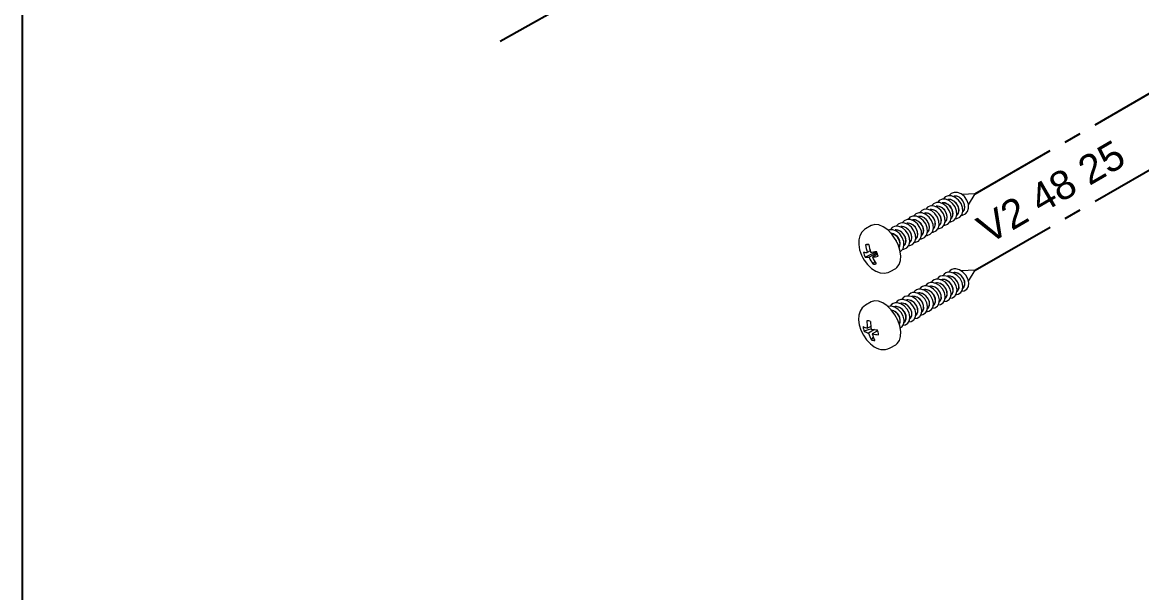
# Model space of a CAD drawing. Header units: millimetres. Extents: x 226 to 1066, y 456 to 1447.
# Drawn here: x 225.7 to 322.7, y 908.9 to 958.2 of the extents above; entities that cross this region are included whole.
import ezdxf

# ---------------------------------------------------------------- set-up
doc = ezdxf.new("R2010")
doc.units = ezdxf.units.MM
doc.linetypes.add('CENTER', pattern=[2, 1.25, -0.25, 0.25, -0.25])
for name, color, linetype in [('ANTET', 140, 'Continuous'), ('nokta', 140, 'Continuous'), ('SLD-0', 179, 'Continuous')]:
    doc.layers.add(name, color=color, linetype=linetype)
doc.styles.get("Standard").update_dxf_attribs({"font": 'arial.ttf'})

# ---------------------------------------------------------------- blocks, each defined once
blk = doc.blocks.new('MN50.S.1')
at = {"color": 252}
blk.add_lwpolyline([(9907.25, 888.558), (9907.25, 1185.558), (10117.25, 1185.558), (10117.25, 888.558)], close=True, dxfattribs=at)
blk = doc.blocks.new('M.T.TİP-5B')
at = {"color": 1}
blk.add_line((1205.708, 1319.676), (1195.773, 1314.089), dxfattribs=at)
at = {"color": 5, "linetype": 'Continuous', "lineweight": 15}
for p, q in [((1227.895, 1298.147), (1227.418, 1297.872)), ((1229.485, 1297.795), (1229.352, 1297.758)), ((1227.823, 1295.969), (1227.574, 1295.825)), ((1228.417, 1295.797), (1227.733, 1295.402)), ((1228.465, 1295.677), (1228.019, 1295.42)), ((1228.218, 1295.051), (1228.043, 1294.828)), ((1229.555, 1294.169), (1230.032, 1294.445)), ((1227.895, 1291.533), (1227.418, 1291.258)), ((1229.64, 1291.166), (1229.361, 1291.137)), ((1227.876, 1289.417), (1227.594, 1289.254)), ((1228.2, 1289.135), (1227.685, 1288.838)), ((1228.097, 1288.504), (1227.898, 1288.273)), ((1228.474, 1289.036), (1228, 1288.762)), ((1229.555, 1287.555), (1230.032, 1287.831))]:
    blk.add_line(p, q, dxfattribs=at)
at = {"color": 5, "linetype": 'Continuous', "lineweight": 15, "flags": 128}
for points in [[(1235.085, 1301.028), (1234.827, 1300.922), (1234.664, 1300.743)], [(1235.736, 1299.049), (1235.824, 1299.058), (1236.082, 1299.164), (1236.264, 1299.376), (1236.349, 1299.669), (1236.325, 1300.006), (1236.197, 1300.348), (1235.979, 1300.654), (1235.698, 1300.885), (1235.387, 1301.015), (1235.085, 1301.028)], [(1236.336, 1299.953), (1236.918, 1300.888), (1235.754, 1300.849)], [(1233.558, 1300.147), (1233.3, 1300.041), (1233.137, 1299.861)], [(1234.209, 1298.168), (1234.297, 1298.176), (1234.555, 1298.282), (1234.737, 1298.494), (1234.821, 1298.787), (1234.798, 1299.125), (1234.67, 1299.467), (1234.452, 1299.772), (1234.171, 1300.004), (1233.86, 1300.134), (1233.558, 1300.147)], [(1234.067, 1300.44), (1233.809, 1300.334), (1233.646, 1300.155)], [(1234.815, 1298.737), (1234.816, 1298.738), (1234.96, 1298.93), (1235.006, 1299.193), (1234.947, 1299.487), (1234.792, 1299.764), (1234.566, 1299.982), (1234.303, 1300.106), (1234.046, 1300.117)], [(1234.718, 1298.461), (1234.806, 1298.47), (1235.064, 1298.576), (1235.246, 1298.788), (1235.33, 1299.081), (1235.307, 1299.418), (1235.179, 1299.761), (1234.961, 1300.066), (1234.68, 1300.298), (1234.369, 1300.428), (1234.067, 1300.44), (1234.067, 1300.44)], [(1234.576, 1300.734), (1234.318, 1300.628), (1234.155, 1300.449)], [(1235.324, 1299.031), (1235.326, 1299.032), (1235.469, 1299.224), (1235.515, 1299.487), (1235.456, 1299.781), (1235.301, 1300.058), (1235.075, 1300.276), (1234.812, 1300.4), (1234.555, 1300.411)], [(1235.227, 1298.755), (1235.315, 1298.764), (1235.573, 1298.87), (1235.755, 1299.082), (1235.839, 1299.375), (1235.816, 1299.712), (1235.688, 1300.054), (1235.47, 1300.36), (1235.189, 1300.591), (1234.878, 1300.722), (1234.576, 1300.734)], [(1235.833, 1299.325), (1235.835, 1299.326), (1235.979, 1299.518), (1236.025, 1299.781), (1235.965, 1300.075), (1235.81, 1300.352), (1235.584, 1300.57), (1235.321, 1300.694), (1235.064, 1300.705)], [(1231.521, 1298.971), (1231.264, 1298.865), (1231.1, 1298.686)], [(1232.173, 1296.992), (1232.261, 1297.001), (1232.518, 1297.107), (1232.7, 1297.319), (1232.785, 1297.611), (1232.761, 1297.949), (1232.633, 1298.291), (1232.415, 1298.596), (1232.134, 1298.828), (1231.824, 1298.958), (1231.521, 1298.971)], [(1232.03, 1299.265), (1231.773, 1299.159), (1231.609, 1298.98)], [(1232.779, 1297.562), (1232.78, 1297.563), (1232.924, 1297.755), (1232.97, 1298.018), (1232.911, 1298.311), (1232.756, 1298.588), (1232.529, 1298.806), (1232.267, 1298.931), (1232.01, 1298.942)], [(1232.682, 1297.286), (1232.77, 1297.295), (1233.027, 1297.401), (1233.209, 1297.613), (1233.294, 1297.905), (1233.271, 1298.243), (1233.142, 1298.585), (1232.924, 1298.89), (1232.643, 1299.122), (1232.333, 1299.252), (1232.03, 1299.265)], [(1232.54, 1299.559), (1232.282, 1299.453), (1232.118, 1299.274)], [(1233.288, 1297.856), (1233.289, 1297.857), (1233.433, 1298.048), (1233.479, 1298.312), (1233.42, 1298.605), (1233.265, 1298.882), (1233.038, 1299.1), (1232.776, 1299.224), (1232.519, 1299.235)], [(1233.191, 1297.58), (1233.279, 1297.589), (1233.537, 1297.695), (1233.719, 1297.907), (1233.803, 1298.199), (1233.78, 1298.537), (1233.651, 1298.879), (1233.433, 1299.184), (1233.152, 1299.416), (1232.842, 1299.546), (1232.54, 1299.559)], [(1233.049, 1299.853), (1232.791, 1299.747), (1232.627, 1299.568)], [(1233.797, 1298.15), (1233.798, 1298.151), (1233.942, 1298.342), (1233.988, 1298.606), (1233.929, 1298.899), (1233.774, 1299.176), (1233.548, 1299.394), (1233.285, 1299.518), (1233.028, 1299.529)], [(1233.7, 1297.874), (1233.788, 1297.883), (1234.046, 1297.988), (1234.228, 1298.2), (1234.312, 1298.493), (1234.289, 1298.831), (1234.16, 1299.173), (1233.943, 1299.478), (1233.661, 1299.71), (1233.351, 1299.84), (1233.049, 1299.853)], [(1234.306, 1298.444), (1234.307, 1298.445), (1234.451, 1298.636), (1234.497, 1298.9), (1234.438, 1299.193), (1234.283, 1299.47), (1234.057, 1299.688), (1233.794, 1299.812), (1233.537, 1299.823)], [(1228.232, 1298.246), (1227.926, 1298.164), (1227.895, 1298.147)], [(1230.032, 1294.445), (1230.131, 1294.513), (1230.333, 1294.766), (1230.449, 1295.116), (1230.472, 1295.539), (1230.4, 1296.01), (1230.238, 1296.499), (1229.995, 1296.976), (1229.688, 1297.409), (1229.336, 1297.773), (1228.96, 1298.043), (1228.584, 1298.204), (1228.232, 1298.246)], [(1229.994, 1298.089), (1229.736, 1297.983), (1229.573, 1297.804)], [(1230.645, 1296.11), (1230.733, 1296.119), (1230.991, 1296.225), (1231.173, 1296.437), (1231.257, 1296.73), (1231.234, 1297.067), (1231.106, 1297.409), (1230.888, 1297.715), (1230.607, 1297.946), (1230.296, 1298.076), (1229.994, 1298.089), (1229.994, 1298.089)], [(1230.503, 1298.383), (1230.245, 1298.277), (1230.082, 1298.098)], [(1231.251, 1296.68), (1231.253, 1296.681), (1231.397, 1296.873), (1231.443, 1297.136), (1231.383, 1297.429), (1231.228, 1297.707), (1231.002, 1297.925), (1230.739, 1298.049), (1230.482, 1298.06)], [(1231.154, 1296.404), (1231.242, 1296.413), (1231.5, 1296.519), (1231.682, 1296.731), (1231.767, 1297.023), (1231.743, 1297.361), (1231.615, 1297.703), (1231.397, 1298.008), (1231.116, 1298.24), (1230.805, 1298.37), (1230.503, 1298.383)], [(1231.012, 1298.677), (1230.755, 1298.571), (1230.591, 1298.392)], [(1231.76, 1296.974), (1231.762, 1296.975), (1231.906, 1297.167), (1231.952, 1297.43), (1231.893, 1297.723), (1231.738, 1298.001), (1231.511, 1298.219), (1231.249, 1298.343), (1230.991, 1298.354)], [(1231.664, 1296.698), (1231.751, 1296.707), (1232.009, 1296.813), (1232.191, 1297.025), (1232.276, 1297.317), (1232.252, 1297.655), (1232.124, 1297.997), (1231.906, 1298.302), (1231.625, 1298.534), (1231.315, 1298.664), (1231.012, 1298.677), (1231.012, 1298.677)], [(1232.27, 1297.268), (1232.271, 1297.269), (1232.415, 1297.461), (1232.461, 1297.724), (1232.402, 1298.017), (1232.247, 1298.295), (1232.02, 1298.512), (1231.758, 1298.637), (1231.5, 1298.648)], [(1227.422, 1297.86), (1227.33, 1297.815), (1227.084, 1297.572), (1226.92, 1297.271), (1226.832, 1296.914), (1226.824, 1296.502), (1226.902, 1296.052), (1227.063, 1295.597), (1227.186, 1295.368)], [(1230.425, 1295.895), (1230.482, 1295.931), (1230.664, 1296.143), (1230.748, 1296.436), (1230.725, 1296.773), (1230.597, 1297.115), (1230.379, 1297.421), (1230.098, 1297.652), (1229.787, 1297.782), (1229.485, 1297.795)], [(1230.742, 1296.386), (1230.743, 1296.387), (1230.887, 1296.579), (1230.933, 1296.842), (1230.874, 1297.135), (1230.719, 1297.413), (1230.493, 1297.631), (1230.23, 1297.755), (1229.973, 1297.766)], [(1227.419, 1296.489), (1227.647, 1296.51), (1227.677, 1296.513)], [(1230.14, 1296.713), (1230.087, 1296.821), (1230.016, 1296.941)], [(1227.186, 1295.368), (1227.296, 1295.164), (1227.589, 1294.773), (1227.933, 1294.443), (1228.318, 1294.193), (1228.688, 1294.058), (1229.044, 1294.023), (1229.374, 1294.086), (1229.548, 1294.183)], [(1228.378, 1295.867), (1227.645, 1295.537), (1227.39, 1295.421)], [(1235.251, 1292.163), (1235.448, 1292.198), (1235.677, 1292.344), (1235.816, 1292.585), (1235.851, 1292.892), (1235.777, 1293.229), (1235.602, 1293.555), (1235.349, 1293.83), (1235.046, 1294.021), (1234.732, 1294.105)], [(1235.181, 1294.076), (1235.084, 1294.081), (1234.967, 1294.051)], [(1235.845, 1292.71), (1235.931, 1292.794), (1236.025, 1293.018), (1236.015, 1293.295), (1235.901, 1293.58), (1235.702, 1293.83), (1235.449, 1294.004), (1235.181, 1294.076)], [(1235.76, 1292.457), (1235.958, 1292.492), (1236.186, 1292.637), (1236.326, 1292.879), (1236.361, 1293.186), (1236.286, 1293.523), (1236.112, 1293.849), (1235.858, 1294.124), (1235.555, 1294.315), (1235.241, 1294.399)], [(1236.339, 1293.344), (1236.918, 1294.274), (1235.707, 1294.234)], [(1233.724, 1291.281), (1233.921, 1291.316), (1234.149, 1291.462), (1234.289, 1291.703), (1234.324, 1292.011), (1234.25, 1292.348), (1234.075, 1292.673), (1233.821, 1292.948), (1233.519, 1293.139), (1233.204, 1293.224)], [(1233.654, 1293.194), (1233.555, 1293.199), (1233.44, 1293.17)], [(1234.317, 1291.829), (1234.403, 1291.912), (1234.498, 1292.136), (1234.488, 1292.413), (1234.374, 1292.698), (1234.175, 1292.948), (1233.922, 1293.122), (1233.654, 1293.194)], [(1234.233, 1291.575), (1234.43, 1291.61), (1234.658, 1291.756), (1234.798, 1291.997), (1234.833, 1292.305), (1234.759, 1292.641), (1234.584, 1292.967), (1234.33, 1293.242), (1234.028, 1293.433), (1233.713, 1293.518)], [(1234.163, 1293.488), (1234.064, 1293.493), (1233.949, 1293.463)], [(1234.827, 1292.122), (1234.913, 1292.206), (1235.007, 1292.43), (1234.997, 1292.707), (1234.883, 1292.992), (1234.684, 1293.242), (1234.431, 1293.416), (1234.163, 1293.488)], [(1234.742, 1291.869), (1234.939, 1291.904), (1235.167, 1292.05), (1235.307, 1292.291), (1235.342, 1292.598), (1235.268, 1292.935), (1235.093, 1293.261), (1234.839, 1293.536), (1234.537, 1293.727), (1234.222, 1293.811)], [(1234.672, 1293.782), (1234.573, 1293.787), (1234.458, 1293.757)], [(1235.336, 1292.416), (1235.422, 1292.5), (1235.516, 1292.724), (1235.506, 1293.001), (1235.392, 1293.286), (1235.193, 1293.536), (1234.94, 1293.71), (1234.672, 1293.782)], [(1232.197, 1290.399), (1232.394, 1290.434), (1232.622, 1290.58), (1232.762, 1290.821), (1232.797, 1291.129), (1232.722, 1291.466), (1232.548, 1291.791), (1232.294, 1292.066), (1231.991, 1292.258), (1231.677, 1292.342)], [(1232.127, 1292.312), (1232.028, 1292.317), (1231.913, 1292.288)], [(1232.79, 1290.947), (1232.876, 1291.03), (1232.971, 1291.255), (1232.96, 1291.531), (1232.847, 1291.817), (1232.648, 1292.066), (1232.394, 1292.241), (1232.127, 1292.312)], [(1232.706, 1290.693), (1232.903, 1290.728), (1233.131, 1290.874), (1233.271, 1291.115), (1233.306, 1291.423), (1233.231, 1291.76), (1233.057, 1292.085), (1232.803, 1292.36), (1232.501, 1292.551), (1232.186, 1292.636)], [(1232.636, 1292.606), (1232.537, 1292.611), (1232.422, 1292.582)], [(1233.299, 1291.241), (1233.385, 1291.324), (1233.48, 1291.549), (1233.469, 1291.825), (1233.356, 1292.111), (1233.157, 1292.36), (1232.903, 1292.534), (1232.636, 1292.606)], [(1233.215, 1290.987), (1233.412, 1291.022), (1233.64, 1291.168), (1233.78, 1291.409), (1233.815, 1291.717), (1233.741, 1292.054), (1233.566, 1292.379), (1233.312, 1292.654), (1233.01, 1292.845), (1232.695, 1292.93)], [(1233.145, 1292.9), (1233.046, 1292.905), (1232.931, 1292.876)], [(1233.808, 1291.535), (1233.894, 1291.618), (1233.989, 1291.843), (1233.979, 1292.119), (1233.865, 1292.405), (1233.666, 1292.654), (1233.413, 1292.828), (1233.145, 1292.9)], [(1227.45, 1291.268), (1227.406, 1291.25), (1227.138, 1291.026), (1226.954, 1290.738), (1226.847, 1290.396), (1226.818, 1289.997), (1226.874, 1289.554), (1227.015, 1289.097), (1227.231, 1288.657), (1227.51, 1288.253), (1227.841, 1287.906), (1227.992, 1287.797)], [(1228.54, 1291.602), (1228.192, 1291.628), (1227.895, 1291.533)], [(1230.032, 1287.831), (1230.159, 1287.924), (1230.351, 1288.19), (1230.457, 1288.549), (1230.468, 1288.98), (1230.385, 1289.455), (1230.212, 1289.944), (1229.962, 1290.417), (1229.648, 1290.843), (1229.291, 1291.197), (1228.914, 1291.455), (1228.54, 1291.602)], [(1230.669, 1289.518), (1230.866, 1289.553), (1231.094, 1289.698), (1231.234, 1289.94), (1231.269, 1290.247), (1231.195, 1290.584), (1231.02, 1290.91), (1230.767, 1291.185), (1230.464, 1291.376), (1230.15, 1291.46)], [(1230.599, 1291.431), (1230.5, 1291.435), (1230.386, 1291.406)], [(1231.263, 1290.065), (1231.349, 1290.149), (1231.443, 1290.373), (1231.433, 1290.65), (1231.319, 1290.935), (1231.12, 1291.184), (1230.867, 1291.359), (1230.599, 1291.431)], [(1231.178, 1289.811), (1231.376, 1289.847), (1231.604, 1289.992), (1231.744, 1290.234), (1231.778, 1290.541), (1231.704, 1290.878), (1231.529, 1291.204), (1231.276, 1291.479), (1230.973, 1291.67), (1230.659, 1291.754)], [(1231.108, 1291.725), (1231.01, 1291.729), (1230.895, 1291.7)], [(1231.772, 1290.359), (1231.858, 1290.443), (1231.952, 1290.667), (1231.942, 1290.943), (1231.828, 1291.229), (1231.629, 1291.478), (1231.376, 1291.653), (1231.108, 1291.725)], [(1231.688, 1290.105), (1231.885, 1290.141), (1232.113, 1290.286), (1232.253, 1290.527), (1232.288, 1290.835), (1232.213, 1291.172), (1232.039, 1291.498), (1231.785, 1291.772), (1231.482, 1291.964), (1231.168, 1292.048)], [(1231.618, 1292.018), (1231.519, 1292.023), (1231.404, 1291.994)], [(1232.281, 1290.653), (1232.367, 1290.737), (1232.462, 1290.961), (1232.451, 1291.237), (1232.338, 1291.523), (1232.138, 1291.772), (1231.885, 1291.947), (1231.618, 1292.018)], [(1230.424, 1289.287), (1230.585, 1289.405), (1230.725, 1289.646), (1230.76, 1289.953), (1230.686, 1290.29), (1230.511, 1290.616), (1230.257, 1290.891), (1229.955, 1291.082), (1229.64, 1291.166)], [(1230.09, 1291.137), (1229.991, 1291.142), (1229.876, 1291.112)], [(1230.754, 1289.771), (1230.84, 1289.855), (1230.934, 1290.079), (1230.924, 1290.356), (1230.81, 1290.641), (1230.611, 1290.891), (1230.358, 1291.065), (1230.09, 1291.137)], [(1227.927, 1289.221), (1227.563, 1289.089), (1227.302, 1288.993)]]:
    blk.add_lwpolyline(points, dxfattribs=at)
at = {"color": 5, "linetype": 'Continuous', "lineweight": 15}
for centre, radius, start, end in [((1229.499, 1296.572), 0.916, 337.07315, 81.78721), ((1227.585, 1296.13), 0.395, 72.20673, 114.8142), ((1231.825, 1297.165), 4.457, 188.72439, 197.49612), ((1232.112, 1297.183), 4.457, 188.72439, 197.49612), ((1227.512, 1297.787), 1.963, 261.80327, 271.8224), ((1228.687, 1296.149), 1.487, 191.83171, 209.29964), ((1227.67, 1297.365), 1.963, 261.80327, 271.8224), ((1231.318, 1296.966), 3.911, 203.57016, 213.1416), ((1227.241, 1302.005), 6.194, 275.74805, 280.39941), ((1227.399, 1301.582), 6.194, 275.74805, 280.39941), ((1231.604, 1296.984), 3.911, 203.57016, 213.1416), ((1227.062, 1295.186), 1.487, 11.83171, 29.29964), ((1228.163, 1295.204), 0.395, 252.20673, 294.8142), ((1234.649, 1293.511), 0.6, 82.08962, 149.65251), ((1235.158, 1293.805), 0.6, 82.08962, 149.65251), ((1233.122, 1292.629), 0.6, 82.08962, 149.65251), ((1233.631, 1292.923), 0.6, 82.08962, 149.65251), ((1234.14, 1293.217), 0.6, 82.08962, 149.65251), ((1231.594, 1291.747), 0.6, 82.08962, 149.65251), ((1232.103, 1292.041), 0.6, 82.08962, 149.65251), ((1232.613, 1292.335), 0.6, 82.08962, 149.65251), ((1230.067, 1290.866), 0.6, 82.08962, 149.65251), ((1230.576, 1291.159), 0.6, 82.08962, 149.65251), ((1231.085, 1291.453), 0.6, 82.08962, 149.65251), ((1229.51, 1289.937), 0.908, 337.1519, 80.79336), ((1228.145, 1291.164), 1.987, 241.9414, 253.88255), ((1228.462, 1289.468), 1.253, 182.64385, 202.24168), ((1227.57, 1289.355), 0.555, 59.56022, 93.43622), ((1231.908, 1289.959), 4.372, 180.6562, 189.27556), ((1232.223, 1289.883), 4.372, 180.6562, 189.27556), ((1228.237, 1290.747), 1.987, 241.9414, 253.88255), ((1230.951, 1289.742), 3.389, 195.47973, 205.69627), ((1228.179, 1288.752), 0.555, 239.56022, 273.43622), ((1228.72, 1293.588), 4.483, 259.56431, 266.50049), ((1231.266, 1289.667), 3.389, 195.47973, 205.69627), ((1228.812, 1293.172), 4.483, 259.56431, 266.50049), ((1227.287, 1288.639), 1.253, 2.64385, 22.24168), ((1228.924, 1288.724), 1.314, 224.8239, 298.29699)]:
    blk.add_arc(centre, radius, start, end, dxfattribs=at)
for centre, major_axis, ratio, start_param, end_param in [((1234.306, 1299.38), (-0.482, 0.649), 0.74836, 3.205682, 5.892143), ((1234.815, 1299.674), (-0.482, 0.649), 0.74836, 3.205682, 5.892143), ((1235.324, 1299.968), (-0.482, 0.649), 0.74836, 3.205682, 5.892143), ((1232.27, 1298.204), (-0.482, 0.649), 0.74836, 3.205682, 5.892143), ((1232.779, 1298.498), (-0.482, 0.649), 0.74836, 3.205682, 5.892143), ((1233.288, 1298.792), (-0.482, 0.649), 0.74836, 3.205682, 5.892143), ((1233.797, 1299.086), (-0.482, 0.649), 0.74836, 3.205682, 5.892143), ((1230.742, 1297.323), (-0.482, 0.649), 0.74836, 3.205682, 5.892143), ((1231.251, 1297.617), (-0.482, 0.649), 0.74836, 3.205682, 5.892143), ((1231.761, 1297.911), (-0.482, 0.649), 0.74836, 3.205682, 5.892143), ((1229.724, 1296.735), (-0.482, 0.649), 0.74836, 3.467446, 5.628626), ((1230.233, 1297.029), (-0.482, 0.649), 0.74836, 3.205682, 5.892143), ((1235.324, 1293.354), (-0.529, 0.616), 0.725404, 3.128392, 5.621398), ((1233.797, 1292.472), (-0.529, 0.616), 0.725404, 3.128392, 5.621398), ((1234.306, 1292.766), (-0.529, 0.616), 0.725404, 3.128392, 5.621398), ((1234.815, 1293.06), (-0.529, 0.616), 0.725404, 3.128392, 5.621398), ((1232.27, 1291.59), (-0.529, 0.616), 0.725404, 3.128392, 5.621398), ((1232.779, 1291.884), (-0.529, 0.616), 0.725404, 3.128392, 5.621398), ((1233.288, 1292.178), (-0.529, 0.616), 0.725404, 3.128392, 5.621398), ((1230.742, 1290.709), (-0.529, 0.616), 0.725404, 3.128392, 5.621398), ((1231.251, 1291.003), (-0.529, 0.616), 0.725404, 3.128392, 5.621398), ((1231.761, 1291.297), (-0.529, 0.616), 0.725404, 3.128392, 5.621398), ((1229.724, 1290.121), (-0.529, 0.616), 0.725404, 3.368581, 5.506865), ((1230.233, 1290.415), (-0.529, 0.616), 0.725404, 3.128392, 5.621398)]:
    blk.add_ellipse(centre, major_axis=major_axis, ratio=ratio, start_param=start_param, end_param=end_param, dxfattribs=at)
at = {"layer": 'SLD-0', "color": 3, "linetype": 'CENTER', "ltscale": 6}
for p, q in [((1236.918, 1300.888), (1261.479, 1315.067)), ((1236.918, 1294.274), (1261.479, 1308.453))]:
    blk.add_line(p, q, dxfattribs=at)

msp = doc.modelspace()

# ---------------------------------------------------------------- block references
msp.add_blockref('M.T.TİP-5B', (-928.668, -357.5))
at = {"layer": 'ANTET', "color": 0}
msp.add_blockref('MN50.S.1', (-9681.523, -85.511), dxfattribs=at)

# ---------------------------------------------------------------- texts
at = {"layer": 'nokta', "insert": (303.246, 938.315), "char_height": 2.5, "width": 25.30173, "attachment_point": 1, "rotation": 30.14341}
msp.add_mtext('{\\pxqc;\\fArial|b0|i0|c162|p34;V2 48 25}', dxfattribs=at)

doc.saveas('drawing.dxf')
